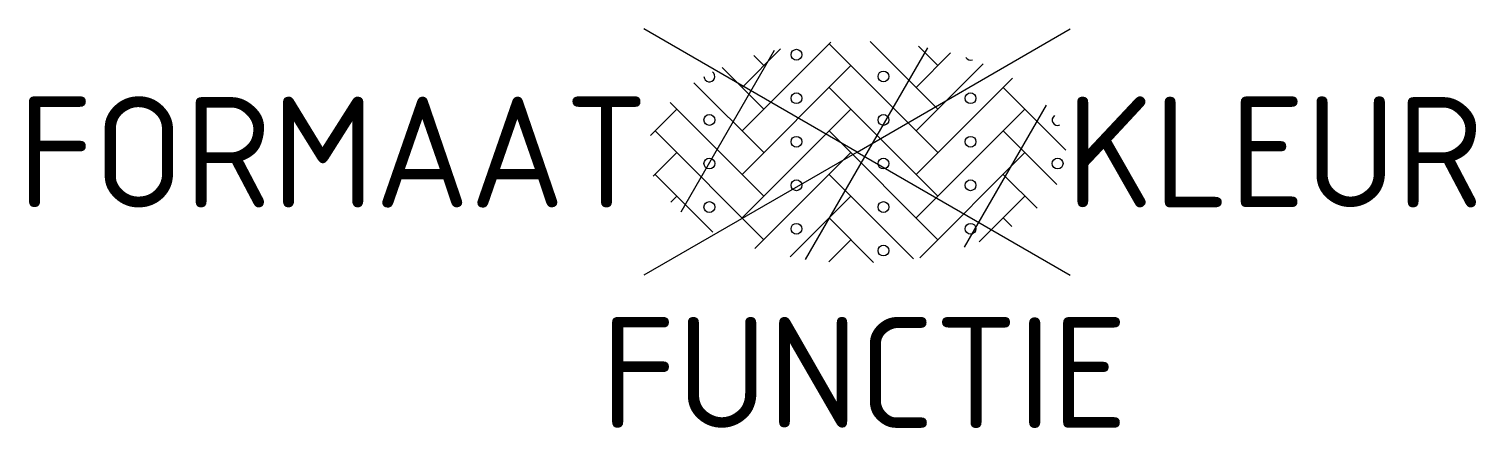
# Model space of a CAD drawing. Extents: x -13.5 to 10.1, y -4.5 to 2.
import ezdxf
from ezdxf.enums import TextEntityAlignment as Align

# ---------------------------------------------------------------- set-up
doc = ezdxf.new("R2010")
doc.units = 0
doc.styles.add('NLCS-ISO', font='NLCS-ISO.ttf')

msp = doc.modelspace()

# ---------------------------------------------------------------- linework, layer by layer
for p, q in [((0, 0), (-3.464, 2)), ((0, 0), (3.464, 2)), ((-2.855, -0.974), (-1.338, 1.654)), ((-1.868, 0.344), (-0.426, 1.786)), ((-1.868, 1.051), (-1.244, 1.675)), ((-0.836, -1.745), (1.149, 1.694)), ((-0.454, 1.758), (1.314, -0.01)), ((0.215, 1.796), (1.314, 0.697)), ((0.998, 1.72), (1.314, 1.404)), ((-1.675, 1.566), (-1.514, 1.404)), ((0.961, 1.051), (1.519, 1.61)), ((0.961, 0.344), (2.051, 1.434)), ((-2.192, 1.375), (-1.514, 0.697)), ((-1.868, -0.363), (-0.1, 1.404)), ((0.961, -0.363), (2.526, 1.202)), ((-2.65, 1.125), (-1.514, -0.01)), ((-0.454, 1.051), (1.314, -0.717)), ((2.375, 1.051), (3.394, 0.031)), ((-3.036, 0.805), (-1.514, -0.717)), ((1.744, -1.544), (3.076, 0.762)), ((-3.357, 0.269), (-2.929, 0.697)), ((-1.868, -1.07), (-0.1, 0.697)), ((0.961, -1.07), (2.728, 0.697)), ((-3.282, 0.344), (-1.514, -1.424)), ((-0.454, 0.344), (1.314, -1.424)), ((2.375, 0.344), (3.246, -0.527)), ((0, 0), (-3.464, -2)), ((0, 0), (3.464, -2)), ((-3.313, -0.394), (-2.929, -0.01)), ((-1.66, -1.57), (-0.1, -0.01)), ((1.022, -1.717), (2.728, -0.01)), ((-3.282, -0.363), (-2.343, -1.303)), ((-0.454, -0.363), (0.916, -1.733)), ((2.375, -0.363), (2.925, -0.914)), ((-3.027, -0.815), (-2.929, -0.717)), ((-1.088, -1.705), (-0.1, -0.717)), ((1.985, -1.46), (2.728, -0.717)), ((-0.454, -1.07), (0.27, -1.794)), ((2.375, -1.07), (2.514, -1.21)), ((-0.46, -1.783), (-0.1, -1.424)), ((-0.454, -1.778), (-0.447, -1.784))]:
    msp.add_line(p, q)
for centre in [(-0.984, 1.581), (0.43, 1.228), (-0.984, 0.874), (1.844, 0.874), (-2.398, 0.521), (0.43, 0.521), (-0.984, 0.167), (1.844, 0.167), (-2.398, -0.187), (0.43, -0.187), (3.259, -0.187), (-0.984, -0.54), (1.844, -0.54), (-2.398, -0.894), (0.43, -0.894), (-0.984, -1.247), (1.844, -1.247), (0.43, -1.601)]:
    msp.add_circle(centre, 0.0881)
for centre, start, end in [((1.844, 1.581), 210.498, 292.1908), ((-2.398, 1.228), 181.3019, 55.2646), ((3.259, 0.521), 126.3935, 292.4621)]:
    msp.add_arc(centre, 0.0881, start, end)

# ---------------------------------------------------------------- texts
at = {"style": 'NLCS-ISO'}
msp.add_attdef('FORMAAT', text='WF', height=1.8, dxfattribs=at).set_placement((-3.395, 0), align=Align.MIDDLE_RIGHT)
msp.add_attdef('KLEUR', text='RD', height=1.8, dxfattribs=at).set_placement((3.395, 0), align=Align.MIDDLE_LEFT)
at = {"style": 'NLCS-ISO', "flags": 1}
msp.add_attdef('FUNCTIE', text='', height=1.8, dxfattribs=at).set_placement((0.116, -3.585), align=Align.MIDDLE_CENTER)

doc.saveas('drawing.dxf')
